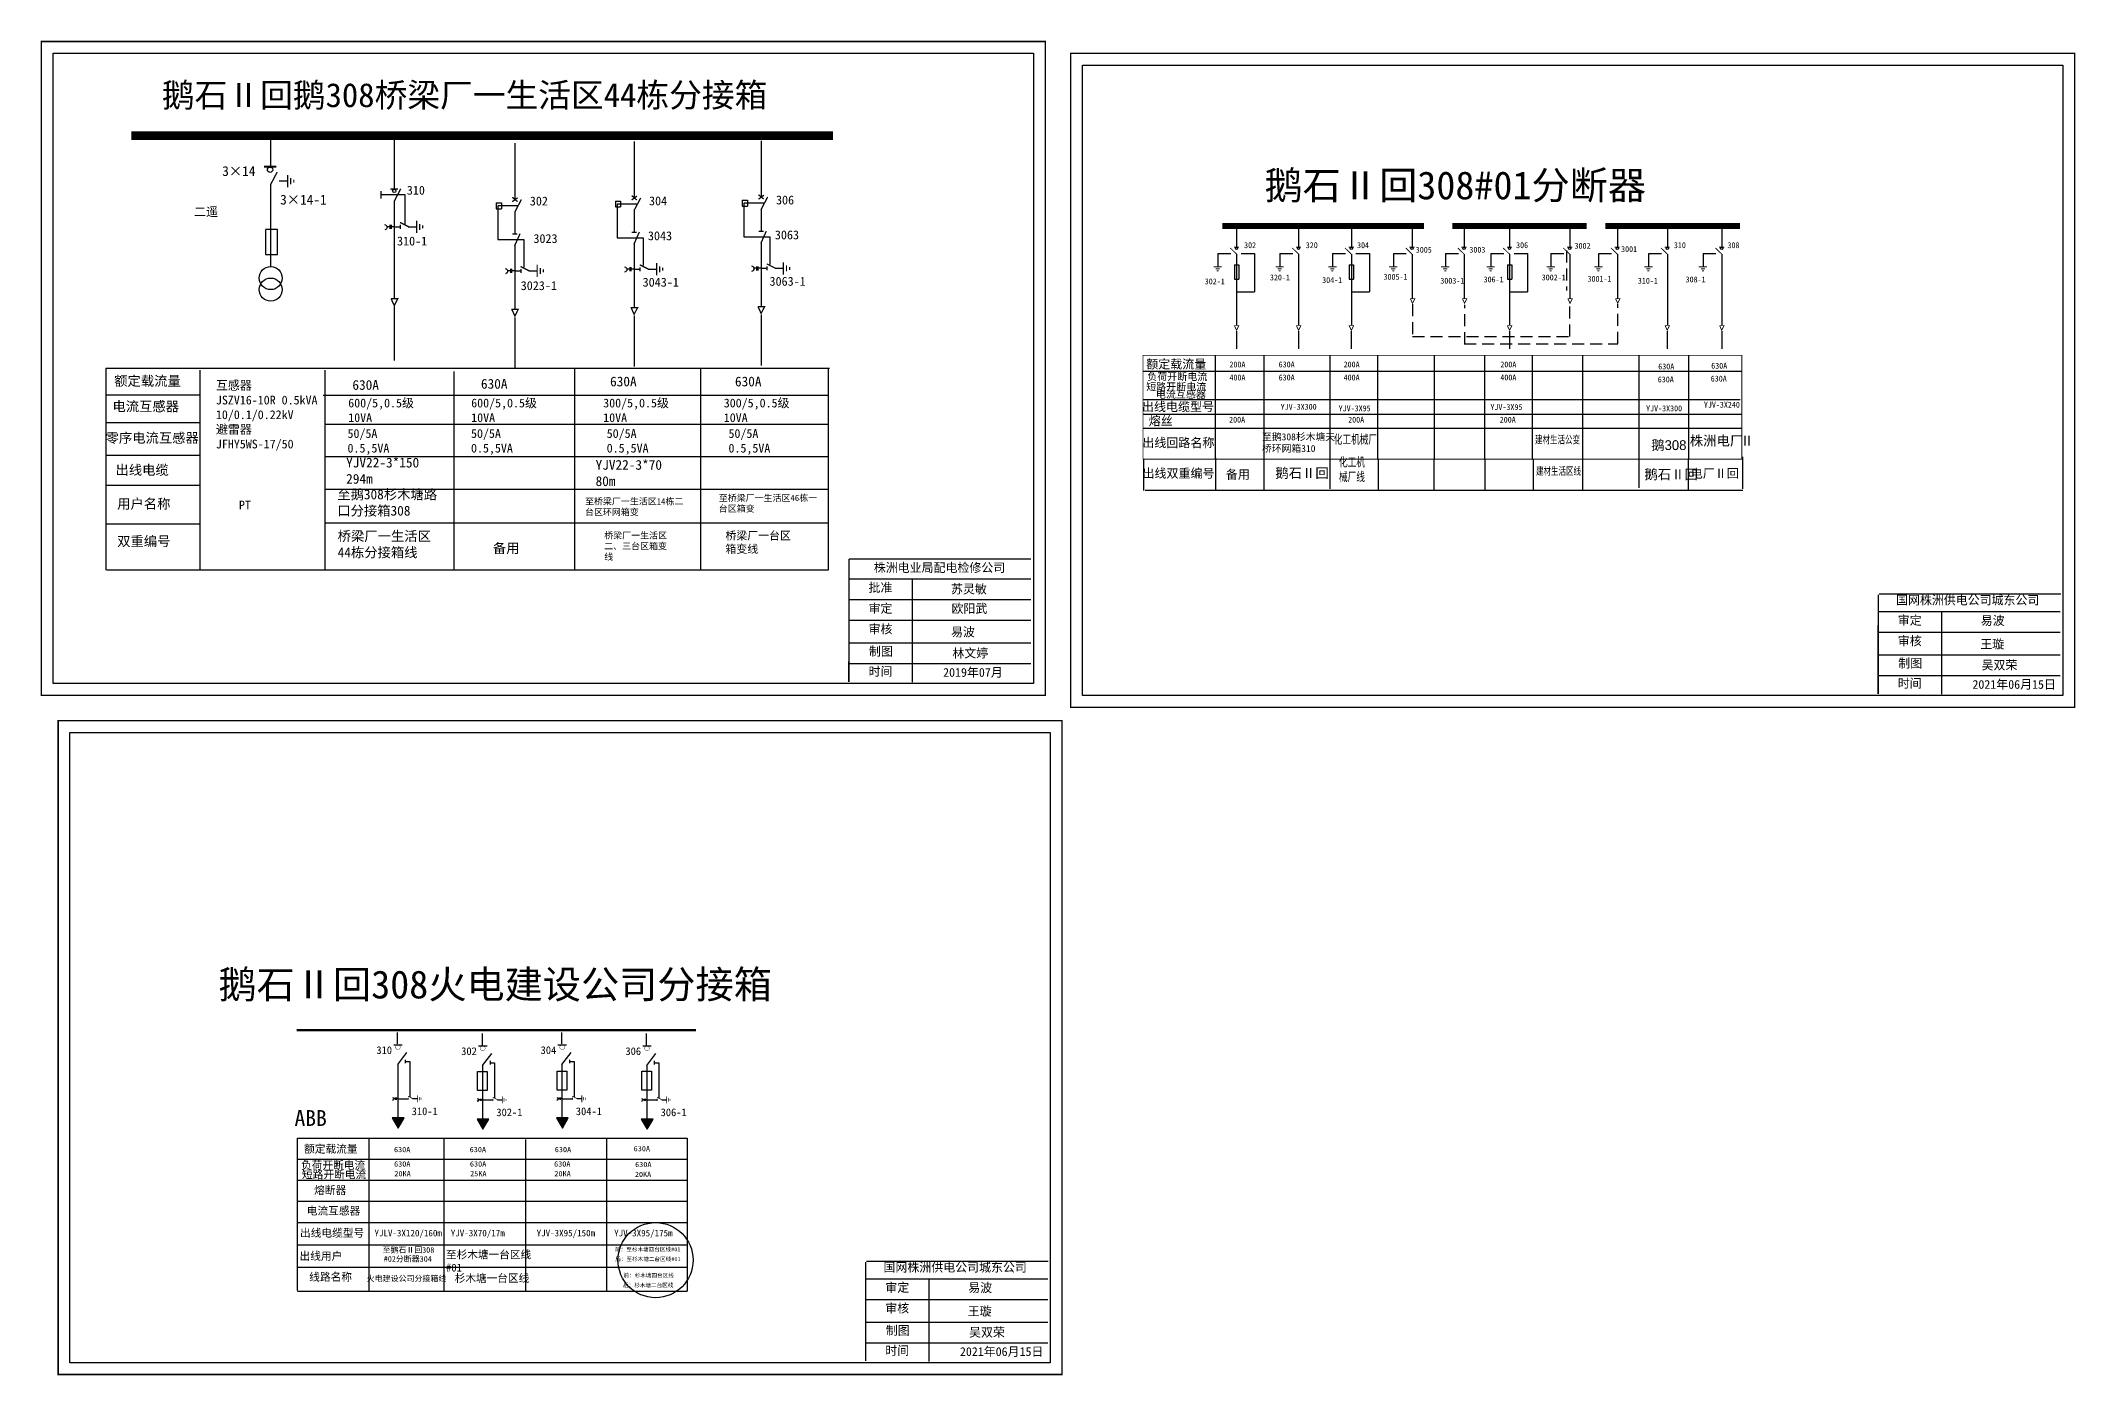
# Model space of a CAD drawing. Extents: x 251 to 764, y -214 to -46.
# Drawn here: x 509.8 to 764.1, y -213.2 to -46.5 of the extents above; entities that cross this region are included whole.
import ezdxf

# ---------------------------------------------------------------- set-up
doc = ezdxf.new("R2010")
doc.units = 0
doc.header["$LTSCALE"] = 5
for name, pattern in [('ACAD_ISO02W100', [15, 12, -3]), ('CENTER', [50.8, 31.75, -6.35, 6.35, -6.35]), ('DASHED', [0.45, 0.3, -0.15])]:
    doc.linetypes.add(name, pattern=pattern)
doc.layers.get('0').update_dxf_attribs({"linetype": 'CONTINUOUS'})
doc.layers.add('1', color=7, linetype='CONTINUOUS')
doc.layers.add('2', color=7, linetype='CONTINUOUS')
doc.styles.add('H1', font='')
doc.styles.add('hztxt_txtstyle_0.00_0_0', font='simkai.ttf')
doc.styles.add('hztxt_txtstyle_2.70_0_0', font='simkai.ttf', dxfattribs={"height": 2.7})
doc.styles.add('ZH', font='romane.shx', dxfattribs={"width": 0.7, "bigfont": 'hztxt.shx'})
doc.styles.add('字体', font='simkai_0.ttf', dxfattribs={"height": 2.5})
doc.styles.get('H1').set_extended_font_data('SimSun')

# ---------------------------------------------------------------- blocks, each defined once
blk = doc.blocks.new('JD')
for points in [[(-2, 0.2), (-2, -0.2), (2, 0.2), (2, -0.2)], [(1, -1.2), (1, -0.8), (-1, -1.2), (-1, -0.8)], [(-0.5, -1.8), (-0.5, -2.2), (0.5, -1.8), (0.5, -2.2)]]:
    blk.add_trace(points)

msp = doc.modelspace()

# ---------------------------------------------------------------- hatches: boundary and pattern name
for points in [[(554.48, -182.32), (555.22, -181.05), (553.75, -181.05)], [(565.08, -182.45), (565.81, -181.18), (564.34, -181.18)], [(575.01, -182.32), (575.74, -181.05), (574.27, -181.05)], [(585.6, -182.45), (586.34, -181.18), (584.87, -181.18)]]:
    msp.add_hatch(color=7).paths.add_polyline_path(points)

# ---------------------------------------------------------------- linework, layer by layer
at = {"color": 0}
for p, q in [((553.99, -58.24), (553.99, -64.97)), ((538.52, -58.53), (538.52, -62.15)), ((569.06, -59.27), (569.06, -66.33)), ((583.97, -59.06), (583.97, -66.12)), ((599.84, -58.95), (599.84, -66.01)), ((538.54, -64.39), (538.54, -74.65)), ((539.62, -63.98), (540.66, -63.98)), ((553.99, -66.47), (553.99, -78.68)), ((566.72, -66.71), (567.38, -66.71)), ((566.72, -66.71), (566.72, -67.44)), ((566.72, -67.44), (567.38, -67.44)), ((567.38, -66.71), (567.38, -67.44)), ((569.06, -67.82), (569.06, -70.55)), ((581.63, -66.5), (582.29, -66.5)), ((581.63, -66.5), (581.63, -67.23)), ((581.63, -67.23), (582.29, -67.23)), ((582.29, -66.5), (582.29, -67.23)), ((583.97, -67.62), (583.97, -70.34)), ((597.5, -66.39), (598.16, -66.39)), ((597.5, -66.39), (597.5, -67.12)), ((597.5, -67.12), (598.16, -67.12)), ((598.16, -66.39), (598.16, -67.12)), ((599.84, -67.5), (599.84, -70.23)), ((553.99, -69.71), (554.75, -69.71)), ((555.74, -69.69), (556.78, -69.69)), ((569.06, -71.91), (569.06, -79.95)), ((583.97, -71.7), (583.97, -79.74)), ((599.84, -71.59), (599.84, -79.63)), ((569.06, -75.21), (569.82, -75.21)), ((570.81, -75.19), (571.85, -75.19)), ((583.97, -75), (584.73, -75)), ((585.73, -74.98), (586.76, -74.98)), ((599.84, -74.89), (600.6, -74.89)), ((601.6, -74.87), (602.63, -74.87)), ((529.79, -90.74), (518.01, -90.74)), ((529.74, -94.2), (517.97, -94.2)), ((529.74, -98.29), (517.97, -98.29)), ((529.7, -102.02), (517.92, -102.02)), ((529.74, -106.87), (517.97, -106.87)), ((554.43, -174.37), (554.43, -181.1)), ((565.03, -174.5), (565.03, -181.24)), ((574.96, -174.37), (574.96, -181.1)), ((585.56, -174.5), (585.56, -181.24))]:
    msp.add_line(p, q, dxfattribs=at)
at = {"color": 0, "linetype": 'ACAD_ISO02W100'}
for p, q in [((569.39, -67.09), (566.93, -67.09)), ((566.93, -67.09), (566.93, -71.28)), ((584.3, -66.88), (581.84, -66.88)), ((581.84, -66.88), (581.84, -71.07)), ((600.17, -66.77), (597.71, -66.77)), ((597.71, -66.77), (597.71, -70.96)), ((581.84, -71.07), (585.09, -71.07)), ((585.09, -71.07), (585.09, -74.53)), ((597.71, -70.96), (600.96, -70.96)), ((600.96, -70.96), (600.96, -74.42)), ((566.93, -71.28), (570.18, -71.28)), ((570.18, -71.28), (570.18, -74.74))]:
    msp.add_line(p, q, dxfattribs=at)
for p, q in [((659.29, -69.87), (659.29, -72.2)), ((667.04, -69.87), (667.04, -72.2)), ((673.63, -69.87), (673.63, -72.2)), ((681.23, -69.87), (681.23, -72.2)), ((687.73, -69.87), (687.73, -72.2)), ((693.41, -69.87), (693.41, -72.2)), ((700.92, -69.87), (700.92, -72.2)), ((706.88, -69.87), (706.88, -72.2)), ((713.13, -69.87), (713.13, -72.2)), ((719.94, -69.87), (719.94, -72.2)), ((656.95, -73.04), (658.56, -73.04)), ((659.29, -73.11), (659.29, -81.95)), ((659.86, -73.04), (661.54, -73.04)), ((661.54, -73.04), (661.54, -77.81)), ((664.7, -73.04), (666.31, -73.04)), ((667.04, -73.11), (667.04, -81.95)), ((671.29, -73.04), (672.9, -73.04)), ((673.63, -73.11), (673.63, -81.95)), ((674.2, -73.04), (675.89, -73.04)), ((675.89, -73.04), (675.89, -77.81)), ((678.89, -73.04), (680.49, -73.04)), ((681.23, -73.11), (681.23, -78.72)), ((685.39, -73.04), (687, -73.04)), ((687.73, -73.11), (687.73, -78.72)), ((691.07, -73.04), (692.68, -73.04)), ((693.41, -73.11), (693.41, -81.95)), ((693.98, -73.04), (695.66, -73.04)), ((695.66, -73.04), (695.66, -77.81)), ((698.58, -73.04), (700.18, -73.04)), ((700.92, -73.11), (700.92, -78.72)), ((704.54, -73.04), (706.14, -73.04)), ((706.88, -73.11), (706.88, -78.72)), ((710.79, -73.04), (712.39, -73.04)), ((713.13, -73.11), (713.13, -81.95)), ((717.6, -73.04), (719.2, -73.04)), ((719.94, -73.11), (719.94, -81.95)), ((659.33, -77.81), (661.54, -77.81)), ((673.67, -77.81), (675.88, -77.81)), ((693.45, -77.81), (695.66, -77.81)), ((647.63, -98.69), (647.63, -102.67)), ((656.63, -98.57), (656.63, -102.56)), ((662.67, -98.69), (662.67, -102.56)), ((670.93, -98.8), (670.93, -102.45)), ((676.97, -98.8), (676.97, -102.56)), ((683.92, -98.69), (683.92, -102.56)), ((690.31, -98.69), (690.31, -102.56)), ((696.35, -98.8), (696.35, -102.56)), ((702.51, -98.8), (702.51, -102.56)), ((709.58, -98.8), (709.58, -102.33)), ((715.71, -98.72), (715.71, -102.59)), ((722.51, -98.46), (722.51, -102.45)), ((553.93, -171.92), (555, -171.92)), ((564.53, -172.05), (565.59, -172.05)), ((574.46, -171.92), (575.52, -171.92)), ((585.06, -172.05), (586.12, -172.05)), ((555.37, -173.78), (555.37, -174.22)), ((555.38, -174), (555.94, -174)), ((555.94, -174), (555.94, -178.44)), ((565.97, -173.92), (565.97, -174.36)), ((565.98, -174.14), (566.54, -174.14)), ((566.54, -174.14), (566.54, -178.57)), ((575.9, -173.78), (575.9, -174.22)), ((575.91, -174), (576.47, -174)), ((576.47, -174), (576.47, -178.44)), ((586.5, -173.92), (586.5, -174.36)), ((586.51, -174.14), (587.07, -174.14)), ((587.07, -174.14), (587.07, -178.57)), ((554.45, -178.64), (555.74, -178.64)), ((556.31, -178.63), (556.9, -178.63)), ((565.05, -178.77), (566.34, -178.77)), ((566.9, -178.76), (567.5, -178.76)), ((574.98, -178.64), (576.27, -178.64)), ((576.84, -178.63), (577.43, -178.63)), ((585.58, -178.77), (586.86, -178.77)), ((587.43, -178.76), (588.02, -178.76)), ((541.85, -183.59), (541.85, -202.62)), ((550.83, -183.59), (550.83, -202.69)), ((560.19, -183.59), (560.19, -202.69)), ((570.41, -183.74), (570.41, -202.69)), ((580.54, -183.66), (580.54, -202.69)), ((590.59, -183.59), (590.59, -202.69))]:
    msp.add_line(p, q)
at = {"color": 7}
for p, q in [((656.94, -73.06), (656.94, -74.69)), ((664.69, -73.06), (664.69, -74.69)), ((671.28, -73.06), (671.28, -74.69)), ((678.88, -73.06), (678.88, -74.69)), ((685.38, -73.06), (685.38, -74.69)), ((691.06, -73.06), (691.06, -74.69)), ((698.57, -73.06), (698.57, -74.69)), ((704.53, -73.06), (704.53, -74.69)), ((710.78, -73.06), (710.78, -74.69)), ((717.59, -73.06), (717.59, -74.69)), ((659.03, -74.45), (659.55, -74.45)), ((659.03, -74.45), (659.03, -76.26)), ((659.03, -76.26), (659.55, -76.26)), ((659.55, -74.45), (659.55, -76.26)), ((673.37, -74.45), (673.37, -76.26)), ((673.37, -74.45), (673.9, -74.45)), ((673.37, -76.26), (673.9, -76.26)), ((673.9, -74.45), (673.9, -76.26)), ((693.15, -74.45), (693.67, -74.45)), ((693.15, -74.45), (693.15, -76.26)), ((693.15, -76.26), (693.67, -76.26)), ((693.67, -74.45), (693.67, -76.26)), ((656.6, -85.84), (656.6, -98.65)), ((662.68, -85.84), (662.68, -98.65)), ((670.95, -85.84), (670.95, -98.65)), ((676.9, -85.84), (676.9, -98.65)), ((683.96, -85.84), (683.96, -98.65)), ((690.29, -85.84), (690.29, -98.65)), ((696.23, -85.84), (696.23, -98.65)), ((702.52, -85.84), (702.52, -98.72)), ((709.55, -85.84), (709.55, -98.72)), ((715.77, -85.75), (715.77, -98.64)), ((647.61, -87.74), (722.34, -87.74)), ((647.61, -91.29), (722.23, -91.29)), ((647.61, -93.11), (722.34, -93.11)), ((647.61, -94.87), (722.34, -94.87)), ((647.84, -102.61), (722.56, -102.61)), ((554.42, -171.8), (554.42, -170.37)), ((574.95, -171.8), (574.95, -170.37)), ((565.02, -171.93), (565.02, -170.51)), ((585.54, -171.93), (585.54, -170.51))]:
    msp.add_line(p, q, dxfattribs=at)
at = {"linetype": 'DASHED'}
for p, q in [((700.54, -72.66), (700.54, -77.65)), ((681.26, -79.35), (681.26, -83.43)), ((687.83, -84.38), (687.83, -79.47)), ((700.93, -83.43), (700.93, -79.25)), ((706.95, -84.34), (706.95, -79.35)), ((681.26, -83.43), (700.93, -83.43)), ((687.73, -84.34), (706.95, -84.34))]:
    msp.add_line(p, q, dxfattribs=at)
at = {"color": 0, "linetype": 'CENTER'}
for p, q in [((554, -79.66), (554, -86.41)), ((569.07, -81.03), (569.07, -87.37)), ((583.98, -80.82), (583.98, -87.16)), ((599.85, -80.71), (599.85, -87.04))]:
    msp.add_line(p, q, dxfattribs=at)
at = {"color": 7, "linetype": 'CENTER'}
for p, q in [((659.28, -82.75), (659.28, -84.96)), ((667.03, -82.75), (667.03, -84.96)), ((673.62, -82.75), (673.62, -84.96)), ((693.4, -82.75), (693.4, -84.96)), ((713.11, -82.75), (713.11, -84.96)), ((719.92, -82.75), (719.92, -84.96))]:
    msp.add_line(p, q, dxfattribs=at)
at = {"color": 0, "linetype": 'Continuous'}
for p, q in [((517.94, -87.35), (608.38, -87.35)), ((517.99, -112.59), (517.99, -87.35)), ((529.68, -87.62), (529.68, -112.58)), ((545.31, -87.62), (545.31, -112.58)), ((561.42, -87.79), (561.42, -112.57)), ((576.54, -87.4), (576.54, -112.58)), ((592.27, -87.4), (592.27, -112.58)), ((608.21, -87.42), (608.21, -112.6)), ((545.12, -90.72), (608.21, -90.72)), ((545.31, -94.35), (608.21, -94.35)), ((545.31, -98.4), (608.21, -98.4)), ((545.31, -102.5), (608.21, -102.5)), ((545.31, -106.67), (608.21, -106.67)), ((608.21, -112.59), (518.07, -112.59)), ((610.83, -113.67), (633.58, -113.67)), ((618.73, -113.67), (618.73, -126.61)), ((610.83, -116.27), (633.58, -116.27)), ((610.83, -118.86), (633.58, -118.86)), ((739.49, -117.76), (762.24, -117.76)), ((747.38, -117.75), (747.38, -128.1)), ((610.83, -121.69), (633.58, -121.69)), ((739.49, -120.36), (762.24, -120.36)), ((610.83, -124.28), (633.58, -124.28)), ((739.49, -123.18), (762.24, -123.18)), ((739.49, -125.77), (762.24, -125.77)), ((612.93, -201.13), (635.68, -201.13)), ((620.82, -201.11), (620.82, -211.46)), ((612.93, -203.72), (635.68, -203.72)), ((612.93, -206.54), (635.68, -206.54)), ((612.93, -209.14), (635.68, -209.14))]:
    msp.add_line(p, q, dxfattribs=at)
at = {"lineweight": 90}
msp.add_line((541.82, -170.06), (591.69, -170.06), dxfattribs=at)
at = {"linetype": 'Continuous'}
for p, q in [((541.89, -183.59), (590.59, -183.59)), ((541.85, -186.21), (551.19, -186.21)), ((551.19, -186.21), (590.59, -186.21)), ((541.85, -188.83), (558.45, -188.83)), ((558.33, -188.83), (590.59, -188.83)), ((541.85, -191.44), (590.59, -191.44)), ((541.85, -194.09), (590.59, -194.09)), ((541.85, -196.88), (590.59, -196.88)), ((541.89, -199.67), (590.59, -199.67)), ((541.89, -202.69), (590.59, -202.69))]:
    msp.add_line(p, q, dxfattribs=at)
at = {"color": 0, "linetype": 'Continuous', "const_width": 0.182}
for points in [[(509.89, -46.55), (635.37, -46.55), (635.37, -128.25), (509.89, -128.25)], [(638.54, -48.04), (764.03, -48.04), (764.03, -129.74), (638.54, -129.74)], [(511.98, -131.4), (637.47, -131.4), (637.47, -213.1), (511.98, -213.1)]]:
    msp.add_lwpolyline(points, close=True, dxfattribs=at)
at = {"color": 0, "linetype": 'Continuous'}
for points in [[(511.37, -48.02), (633.9, -48.02), (633.9, -126.77), (511.37, -126.77)], [(640.02, -49.52), (762.55, -49.52), (762.55, -128.27), (640.02, -128.27)], [(513.46, -132.88), (635.99, -132.88), (635.99, -211.63), (513.46, -211.63)]]:
    msp.add_lwpolyline(points, close=True, dxfattribs=at)
at = {"color": 0}
for points, const_width in [([(521.15, -58.33), (608.83, -58.33)], 1.1), ([(537.7, -62.2), (539.24, -62.2)], 0.261), ([(538.54, -64.43), (539.36, -62.87)], 0.165), ([(553.5, -64.99), (554.48, -64.99)], 0.165), ([(553.99, -66.51), (554.81, -64.95)], 0.165), ([(568.75, -66.02), (569.4, -66.56)], 0.165), ([(568.75, -66.57), (569.42, -66.07)], 0.165), ([(583.67, -65.81), (584.31, -66.35)], 0.165), ([(583.66, -66.36), (584.33, -65.86)], 0.165), ([(583.97, -67.66), (584.8, -66.1)], 0.165), ([(599.53, -65.7), (600.18, -66.24)], 0.165), ([(599.53, -66.25), (600.2, -65.75)], 0.165), ([(599.84, -67.55), (600.67, -65.98)], 0.165), ([(569.06, -67.87), (569.88, -66.3)], 0.165), ([(554.71, -69.16), (555.81, -69.71)], 0.165), ([(554.75, -69.45), (554.75, -69.96)], 0.165), ([(568.77, -70.59), (569.38, -70.59)], 0.165), ([(569.03, -72.11), (569.72, -70.56)], 0.165), ([(583.68, -70.38), (584.29, -70.38)], 0.165), ([(583.94, -71.9), (584.63, -70.35)], 0.165), ([(599.55, -70.27), (600.16, -70.27)], 0.165), ([(599.81, -71.79), (600.5, -70.24)], 0.165), ([(569.78, -74.66), (570.88, -75.21)], 0.165), ([(569.82, -74.96), (569.82, -75.46)], 0.165), ([(584.69, -74.45), (585.79, -75)], 0.165), ([(584.73, -74.75), (584.73, -75.25)], 0.165), ([(600.56, -74.34), (601.66, -74.89)], 0.165), ([(600.6, -74.64), (600.6, -75.14)], 0.165), ([(553.59, -78.7), (554.42, -78.7), (554, -79.55), (553.6, -78.69)], 0.165), ([(568.66, -80), (569.49, -80), (569.07, -80.85), (568.67, -79.98)], 0.165), ([(583.57, -79.79), (584.41, -79.79), (583.98, -80.64), (583.58, -79.77)], 0.165), ([(599.44, -79.68), (600.28, -79.68), (599.85, -80.52), (599.45, -79.66)], 0.165)]:
    msp.add_lwpolyline(points, dxfattribs=dict(at, const_width=const_width))
for points in [[(552.33, -65.24), (552.33, -66.15)], [(537.89, -70.07), (537.89, -73.15), (539.41, -73.15), (539.41, -70.04), (537.89, -70.04)], [(553.44, -69.7), (553.09, -69.7)], [(553.44, -69.47), (553.44, -69.97)], [(553.59, -69.47), (553.59, -69.97)], [(553.99, -69.7), (553.59, -69.7)], [(568.51, -75.2), (568.16, -75.2)], [(568.51, -74.97), (568.51, -75.47)], [(568.66, -74.97), (568.66, -75.47)], [(569.06, -75.2), (568.66, -75.2)], [(583.42, -74.99), (583.07, -74.99)], [(583.42, -74.76), (583.42, -75.26)], [(583.57, -74.76), (583.57, -75.26)], [(583.97, -74.99), (583.57, -74.99)], [(599.29, -74.88), (598.94, -74.88)], [(599.29, -74.65), (599.29, -75.15)], [(599.44, -74.65), (599.44, -75.15)], [(599.84, -74.88), (599.44, -74.88)]]:
    msp.add_lwpolyline(points, dxfattribs=at)
at = {"color": 0, "linetype": 'ACAD_ISO02W100'}
msp.add_lwpolyline([(555.34, -69.45), (555.34, -65.7), (552.33, -65.7)], dxfattribs=at)
at = {"color": 0}
for points in [[(552.79, -69.42, -0.877934), (552.81, -70.09)], [(567.86, -74.92, -0.877934), (567.88, -75.59)], [(582.78, -74.71, -0.877934), (582.79, -75.38)], [(598.65, -74.6, -0.877934), (598.66, -75.27)]]:
    msp.add_lwpolyline(points, format="xyb", dxfattribs=at)
at = {"color": 7}
for points, const_width in [([(657.48, -69.61), (682.71, -69.61)], 0.735), ([(686.24, -69.61), (703.06, -69.61)], 0.735), ([(705.38, -69.61), (722.2, -69.61)], 0.735), ([(659.3, -73.14), (658.49, -72.35)], 0.11), ([(658.95, -72.25), (659.6, -72.25)], 0.11), ([(667.06, -73.14), (666.24, -72.35)], 0.11), ([(666.7, -72.25), (667.35, -72.25)], 0.11), ([(673.64, -73.14), (672.83, -72.35)], 0.11), ([(673.29, -72.25), (673.94, -72.25)], 0.11), ([(681.24, -73.14), (680.43, -72.35)], 0.11), ([(680.88, -72.25), (681.53, -72.25)], 0.11), ([(687.75, -73.14), (686.93, -72.35)], 0.11), ([(687.39, -72.25), (688.04, -72.25)], 0.11), ([(693.42, -73.14), (692.61, -72.35)], 0.11), ([(693.07, -72.25), (693.72, -72.25)], 0.11), ([(700.93, -73.14), (700.12, -72.35)], 0.11), ([(700.58, -72.25), (701.23, -72.25)], 0.11), ([(706.89, -73.14), (706.08, -72.35)], 0.11), ([(706.53, -72.25), (707.18, -72.25)], 0.11), ([(713.14, -73.14), (712.33, -72.35)], 0.11), ([(712.78, -72.25), (713.43, -72.25)], 0.11), ([(719.95, -73.14), (719.14, -72.35)], 0.11), ([(719.6, -72.25), (720.25, -72.25)], 0.11), ([(680.99, -78.69), (681.55, -78.69), (681.27, -79.26), (681, -78.68)], 0.11), ([(687.5, -78.69), (688.06, -78.69), (687.78, -79.26), (687.51, -78.68)], 0.11), ([(700.69, -78.69), (701.25, -78.69), (700.96, -79.26), (700.69, -78.68)], 0.11), ([(706.65, -78.69), (707.21, -78.69), (706.92, -79.26), (706.65, -78.68)], 0.11), ([(659, -82.06), (659.56, -82.06), (659.28, -82.63), (659.01, -82.05)], 0.11), ([(666.76, -82.06), (667.32, -82.06), (667.03, -82.63), (666.76, -82.05)], 0.11), ([(673.34, -82.06), (673.91, -82.06), (673.62, -82.63), (673.35, -82.05)], 0.11), ([(693.12, -82.06), (693.68, -82.06), (693.4, -82.63), (693.13, -82.05)], 0.11), ([(712.84, -82.06), (713.4, -82.06), (713.11, -82.63), (712.85, -82.05)], 0.11), ([(719.65, -82.06), (720.21, -82.06), (719.92, -82.63), (719.66, -82.05)], 0.11)]:
    msp.add_lwpolyline(points, dxfattribs=dict(at, const_width=const_width))
at = {"color": 7, "const_width": 0.11}
msp.add_lwpolyline([(647.59, -85.76), (722.44, -85.76), (722.44, -98.73), (647.59, -98.73)], close=True, dxfattribs=at)
at = {"color": 0, "linetype": 'Continuous', "const_width": 0.182}
for points in [[(610.83, -111.2), (610.82, -126.56)], [(610.83, -111.2), (633.58, -111.2)], [(739.49, -115.68), (739.47, -128.06)], [(739.58, -115.59), (762.33, -115.59)], [(612.93, -199.04), (612.91, -211.42)], [(613.02, -198.95), (635.77, -198.95)]]:
    msp.add_lwpolyline(points, dxfattribs=at)
for points, const_width in [([(553.93, -171.92), (555, -171.92)], 0.0903), ([(564.53, -172.05), (565.59, -172.05)], 0.0903), ([(574.46, -171.92), (575.52, -171.92)], 0.0903), ([(585.06, -172.05), (586.12, -172.05)], 0.0903), ([(555.72, -178.32), (556.34, -178.64)], 0.0942), ([(555.74, -178.49), (555.74, -178.78)], 0.0942), ([(566.31, -178.46), (566.94, -178.77)], 0.0942), ([(566.34, -178.63), (566.34, -178.92)], 0.0942), ([(576.24, -178.32), (576.87, -178.64)], 0.0942), ([(576.27, -178.49), (576.27, -178.78)], 0.0942), ([(586.84, -178.46), (587.47, -178.77)], 0.0942), ([(586.86, -178.63), (586.86, -178.92)], 0.0942)]:
    msp.add_lwpolyline(points, dxfattribs=dict(const_width=const_width))
at = {"const_width": 0.0451}
for points in [[(554.17, -172.21, 1), (554.75, -172.21, 1)], [(564.76, -172.35, 1), (565.35, -172.35, 1)], [(574.69, -172.21, 1), (575.28, -172.21, 1)], [(585.29, -172.35, 1), (585.88, -172.35, 1)]]:
    msp.add_lwpolyline(points, format="xyb", close=True, dxfattribs=at)
for points in [[(564.39, -175.22), (565.6, -175.22), (565.6, -177.61), (564.39, -177.61)], [(574.34, -175.18), (575.56, -175.18), (575.56, -177.57), (574.34, -177.57)], [(584.94, -175.18), (586.16, -175.18), (586.16, -177.57), (584.94, -177.57)]]:
    msp.add_lwpolyline(points, close=True)
for points in [[(553.77, -178.47, -0.877934), (553.78, -178.85)], [(564.37, -178.61, -0.877934), (564.37, -178.99)], [(574.3, -178.47, -0.877934), (574.31, -178.85)], [(584.89, -178.61, -0.877934), (584.9, -178.99)]]:
    msp.add_lwpolyline(points, format="xyb")
for points in [[(554.14, -178.63), (553.94, -178.63)], [(554.14, -178.5), (554.14, -178.79)], [(554.23, -178.5), (554.23, -178.79)], [(554.45, -178.63), (554.23, -178.63)], [(564.73, -178.77), (564.54, -178.77)], [(564.73, -178.64), (564.73, -178.92)], [(564.82, -178.64), (564.82, -178.92)], [(565.05, -178.77), (564.82, -178.77)], [(574.67, -178.63), (574.47, -178.63)], [(574.67, -178.5), (574.67, -178.79)], [(574.75, -178.5), (574.75, -178.79)], [(574.98, -178.63), (574.75, -178.63)], [(585.26, -178.77), (585.06, -178.77)], [(585.26, -178.64), (585.26, -178.92)], [(585.35, -178.64), (585.35, -178.92)], [(585.58, -178.77), (585.35, -178.77)]]:
    msp.add_lwpolyline(points)
at = {"color": 7}
for points in [[(554.48, -182.32), (555.22, -181.05), (553.75, -181.05)], [(565.08, -182.45), (565.81, -181.18), (564.34, -181.18)], [(575.01, -182.32), (575.74, -181.05), (574.27, -181.05)], [(585.6, -182.45), (586.34, -181.18), (584.87, -181.18)]]:
    msp.add_lwpolyline(points, close=True, dxfattribs=at)
at = {"color": 0}
for centre, radius in [((538.47, -62.57), 0.335), ((553.99, -65.22), 0.211)]:
    msp.add_circle(centre, radius, dxfattribs=at)
at = {"color": 7}
for centre in [(659.27, -72.4), (667.02, -72.4), (673.61, -72.4), (681.21, -72.4), (687.71, -72.4), (693.39, -72.4), (700.9, -72.4), (706.86, -72.4), (713.11, -72.4), (719.92, -72.4)]:
    msp.add_circle(centre, 0.141, dxfattribs=at)
at = {"color": 1}
msp.add_circle((586.65, -198.81), 4.69, dxfattribs=at)
at = {"layer": '1'}
for points in [[(553.77, -178.47, -0.877934), (553.78, -178.85)], [(564.37, -178.6, -0.877934), (564.37, -178.98)], [(574.3, -178.47, -0.877934), (574.3, -178.85)], [(584.89, -178.6, -0.877934), (584.9, -178.98)]]:
    msp.add_lwpolyline(points, format="xyb", dxfattribs=at)
at = {"layer": '2'}
for p, q in [((554.43, -174.38), (555.57, -172.86)), ((574.96, -174.38), (576.1, -172.86)), ((565.03, -174.51), (566.17, -172.99)), ((585.56, -174.51), (586.7, -172.99))]:
    msp.add_line(p, q, dxfattribs=at)
at = {"layer": '2', "color": 0}
for centre in [(538.55, -76.11), (538.55, -77.55)]:
    msp.add_circle(centre, 1.44, dxfattribs=at)

# ---------------------------------------------------------------- block references
at = {"color": 0, "xscale": 0.3844120780053686, "yscale": 0.3844120780053686, "zscale": 0.3844120780054647, "rotation": 90}
for p in [(540.67, -64.01), (556.79, -69.72), (571.86, -75.22), (586.78, -75.01), (602.64, -74.9)]:
    msp.add_blockref('JD', p, dxfattribs=at)
at = {"color": 7, "xscale": 0.2571296404274262, "yscale": 0.2571296404274262, "zscale": 0.2571296404274262}
for p in [(656.92, -74.7), (664.67, -74.7), (671.26, -74.7), (678.86, -74.7), (685.36, -74.7), (691.04, -74.7), (698.55, -74.7), (704.51, -74.7), (710.76, -74.7), (717.57, -74.7)]:
    msp.add_blockref('JD', p, dxfattribs=at)
at = {"xscale": 0.2198309993339903, "yscale": 0.2198309993339903, "zscale": 0.2198309993730925, "rotation": 90}
for p in [(556.91, -178.64), (567.51, -178.78), (577.44, -178.64), (588.03, -178.78)]:
    msp.add_blockref('JD', p, dxfattribs=at)

# ---------------------------------------------------------------- texts
at = {"color": 0, "linetype": 'Continuous', "style": 'hztxt_txtstyle_2.70_0_0'}
for s, height, p in [('3×14', 1.22, (532.49, -63.35)), ('3×14-1', 1.22, (539.73, -66.92)), ('310', 1.109, (555.56, -65.69)), ('302', 1.109, (570.94, -67.04)), ('304', 1.109, (585.84, -67.02)), ('306', 1.109, (601.71, -66.91)), ('310-1', 1.109, (554.34, -72.04)), ('3023', 1.109, (571.39, -71.73)), ('3043', 1.109, (585.7, -71.38)), ('3063', 1.109, (601.57, -71.27)), ('3043-1', 1.109, (585.04, -77.18)), ('3063-1', 1.109, (600.9, -77.07)), ('3023-1', 1.109, (569.8, -77.61))]:
    msp.add_text(s, height=height, dxfattribs=at).set_placement(p)
at = {"color": 0, "style": 'H1'}
for s, height, p in [('鹅石Ⅱ回308#01分断器', 3.4984, (662.78, -66.27)), ('鹅石Ⅱ回308火电建设公司分接箱', 3.4984, (532.02, -166.11)), ('310', 0.958, (551.76, -173.05)), ('302', 0.958, (562.36, -173.18)), ('304', 0.958, (572.29, -173.05)), ('306', 0.958, (582.89, -173.18)), ('310-1', 0.958, (556.17, -180.69)), ('302-1', 0.958, (566.76, -180.82)), ('304-1', 0.958, (576.69, -180.69)), ('306-1', 0.958, (587.29, -180.82)), ('YJLV-3X120/160m', 0.8264, (551.52, -195.84)), ('YJV-3X70/17m', 0.8264, (561.06, -195.84)), ('YJV-3X95/150m', 0.8264, (571.79, -195.84)), ('YJV-3X95/175m', 0.8264, (581.48, -195.84)), ('火电建设公司分接箱线', 0.711, (550.55, -201.45))]:
    msp.add_text(s, height=height, dxfattribs=at).set_placement(p)
at = {"color": 7, "style": 'H1'}
for s, height, p in [('302', 0.735, (660.22, -72.37)), ('320', 0.735, (667.93, -72.37)), ('304', 0.735, (674.34, -72.37)), ('3005', 0.735, (681.68, -72.94)), ('3003', 0.735, (688.38, -72.94)), ('306', 0.735, (694.22, -72.37)), ('3002', 0.735, (701.53, -72.45)), ('3001', 0.735, (707.34, -72.86)), ('310', 0.735, (713.94, -72.37)), ('308', 0.735, (720.64, -72.37)), ('302-1', 0.735, (655.3, -76.89)), ('320-1', 0.735, (663.45, -76.4)), ('304-1', 0.735, (669.98, -76.73)), ('3005-1', 0.735, (677.65, -76.32)), ('3003-1', 0.735, (684.75, -76.81)), ('306-1', 0.735, (690.16, -76.65)), ('3002-1', 0.735, (697.42, -76.4)), ('3001-1', 0.735, (703.15, -76.57)), ('310-1', 0.735, (709.44, -76.81)), ('308-1', 0.735, (715.41, -76.65)), ('额定载流量', 1.102, (647.98, -87.42)), ('负荷开断电流', 0.918, (648.11, -88.88)), ('400A', 0.735, (658.39, -88.9)), ('200A', 0.735, (658.39, -87.27)), ('630A', 0.735, (664.54, -87.27)), ('630A', 0.735, (664.54, -88.9)), ('400A', 0.735, (672.66, -88.9)), ('200A', 0.735, (672.66, -87.27)), ('400A', 0.735, (692.25, -88.9)), ('200A', 0.735, (692.25, -87.27)), ('630A', 0.735, (711.93, -89.14)), ('630A', 0.735, (711.99, -87.52)), ('630A', 0.735, (718.55, -89.04)), ('630A', 0.735, (718.61, -87.43)), ('出线电缆型号', 1.102, (647.45, -92.74)), ('短路开断电流', 0.918, (647.98, -90.15)), ('电流互感器', 0.918, (649.19, -91.1)), ('熔丝', 1.102, (648.3, -94.51)), ('200A', 0.735, (658.35, -94.17)), ('YJV-3X300', 0.735, (664.79, -92.56)), ('YJV-3X95', 0.735, (672.04, -92.75)), ('200A', 0.735, (673.23, -94.17)), ('YJV-3X95', 0.735, (691.01, -92.59)), ('200A', 0.735, (692.17, -94.17)), ('YJV-3X300', 0.735, (710.47, -92.76)), ('YJV-3X240', 0.735, (717.69, -92.3)), ('出线回路名称', 1.102, (647.5, -97.24)), ('出线双重编号', 1.102, (647.51, -101.06)), ('备用', 1.102, (657.94, -101.2)), ('电厂Ⅱ回', 1.102, (716.05, -101.07))]:
    msp.add_text(s, height=height, dxfattribs=at).set_placement(p)
at = {"style": 'H1'}
for s, height, p in [('ABB', 1.975, (541.53, -182.04)), ('额定载流量', 0.981, (542.72, -185.4)), ('630A', 0.654, (553.96, -185.32)), ('630A', 0.654, (563.42, -185.32)), ('630A', 0.654, (574.06, -185.32)), ('630A', 0.654, (583.92, -185.21)), ('负荷开断电流', 0.981, (542.33, -187.43)), ('短路开断电流', 0.981, (542.46, -188.59)), ('630A', 0.654, (553.97, -187.12)), ('20KA', 0.654, (554.01, -188.33)), ('630A', 0.654, (563.45, -187.12)), ('25KA', 0.654, (563.48, -188.33)), ('630A', 0.654, (573.97, -187.12)), ('20KA', 0.654, (574.01, -188.33)), ('20KA', 0.654, (584.07, -188.42)), ('630A', 0.654, (584.1, -187.18)), ('熔断器', 0.981, (543.97, -190.55)), ('电流互感器', 0.981, (543.06, -193.13)), ('出线电缆型号', 0.981, (542.21, -195.9)), ('出线用户', 0.981, (542.15, -198.79)), ('线路名称', 0.981, (543.36, -201.4))]:
    msp.add_text(s, height=height, dxfattribs=at).set_placement(p)
at = {"color": 0, "linetype": 'Continuous', "attachment_point": 1}
for s, insert, char_height, width, style in [('{\\fSimSun|b0|i0|c134|p2;\\C7;鹅石Ⅱ回鹅308桥梁厂一生活区44栋分接箱}', (524.95, -51.75), 3, 85.7498, '字体'), ('{\\fSimSun|b0|i0|c134|p2;二遥}', (528.97, -67.27), 1.1026, 8.5785, 'hztxt_txtstyle_0.00_0_0'), ('{\\fSimSun|b0|i0|c134|p2;额定载流量}', (518.99, -88.35), 1.2204, 19.6738, 'hztxt_txtstyle_2.70_0_0'), ('\\A1;{\\fSimSun|b0|i0|c134|p2;互感器\\PJSZV16-10R 0.5kVA\\P10/0.1/0.22kV\\P避雷器\\PJFHY5WS-17/50}', (531.7, -88.97), 1.0983, 20.2524, 'hztxt_txtstyle_2.70_0_0'), ('{\\fSimSun|b0|i0|c134|p2;630A}', (548.76, -88.85), 1.2204, 19.6738, 'hztxt_txtstyle_2.70_0_0'), ('{\\fSimSun|b0|i0|c134|p2;630A}', (564.83, -88.71), 1.2204, 19.6738, 'hztxt_txtstyle_2.70_0_0'), ('{\\fSimSun|b0|i0|c134|p2;630A}', (580.97, -88.42), 1.2204, 19.6738, 'hztxt_txtstyle_2.70_0_0'), ('{\\fSimSun|b0|i0|c134|p2;630A}', (596.58, -88.42), 1.2204, 19.6738, 'hztxt_txtstyle_2.70_0_0'), ('{\\fSimSun|b0|i0|c134|p2;电流互感器}', (518.77, -91.53), 1.2204, 19.6738, 'hztxt_txtstyle_2.70_0_0'), ('\\A1;{\\fSimSun|b0|i0|c134|p2;600/5,0.5级\\P10VA}', (548.24, -91.17), 1.0983, 20.2524, 'hztxt_txtstyle_2.70_0_0'), ('\\A1;{\\fSimSun|b0|i0|c134|p2;600/5,0.5级\\P10VA}', (563.61, -91.17), 1.0983, 20.2524, 'hztxt_txtstyle_2.70_0_0'), ('\\A1;{\\fSimSun|b0|i0|c134|p2;300/5,0.5级\\P10VA}', (580.11, -91.17), 1.0983, 20.2524, 'hztxt_txtstyle_2.70_0_0'), ('\\A1;{\\fSimSun|b0|i0|c134|p2;300/5,0.5级\\P10VA}', (595.18, -91.17), 1.0983, 20.2524, 'hztxt_txtstyle_2.70_0_0'), ('{\\fSimSun|b0|i0|c134|p2;零序电流互感器}', (517.91, -95.46), 1.2204, 19.6738, 'hztxt_txtstyle_2.70_0_0'), ('{\\fSimSun|b0|i0|c134|p2;50/5A\\P0.5,5VA}', (548.15, -94.98), 1.0983, 19.6738, 'hztxt_txtstyle_2.70_0_0'), ('{\\fSimSun|b0|i0|c134|p2;50/5A\\P0.5,5VA}', (563.59, -94.98), 1.0983, 19.6738, 'hztxt_txtstyle_2.70_0_0'), ('{\\fSimSun|b0|i0|c134|p2;50/5A\\P0.5,5VA}', (580.55, -94.98), 1.0983, 19.6738, 'hztxt_txtstyle_2.70_0_0'), ('{\\fSimSun|b0|i0|c134|p2;50/5A\\P0.5,5VA}', (595.77, -94.98), 1.0983, 19.6738, 'hztxt_txtstyle_2.70_0_0'), ('YJV22-3*150\\P294m', (547.98, -98.55), 1.2204, 19.6738, 'hztxt_txtstyle_2.70_0_0'), ('YJV22-3*70\\P80m', (579.16, -98.84), 1.22, 19.6738, 'hztxt_txtstyle_2.70_0_0'), ('{\\fSimSun|b0|i0|c134|p2;出线电缆}', (519.15, -99.47), 1.2204, 19.6738, 'hztxt_txtstyle_2.70_0_0'), ('{\\fSimSun|b0|i0|c134|p2;用户名称}', (519.36, -103.7), 1.2204, 19.6738, 'hztxt_txtstyle_2.70_0_0'), ('{\\fSimSun|b0|i0|c134|p2;PT}', (534.57, -103.92), 1.1026, 8.5785, 'hztxt_txtstyle_0.00_0_0'), ('{\\fSimSun|b0|i0|c134|p2;至鹅308杉木塘路口分接箱308}', (546.87, -102.53), 1.2204, 13.0437, 'hztxt_txtstyle_2.70_0_0'), ('{\\fSimSun|b0|i0|c134|p2;至桥梁厂一生活区14栋二台区环网箱变}', (577.84, -103.61), 0.8, 13.0437, 'hztxt_txtstyle_2.70_0_0'), ('{\\fSimSun|b0|i0|c134|p2;至桥梁厂一生活区46栋一台区箱变}', (594.56, -103.18), 0.8, 13.0437, 'hztxt_txtstyle_2.70_0_0'), ('{\\fSimSun|b0|i0|c134|p2;双重编号}', (519.36, -108.38), 1.2204, 19.6738, 'hztxt_txtstyle_2.70_0_0'), ('{\\fSimSun|b0|i0|c134|p2;桥梁厂一生活区44栋分接箱线}', (546.92, -107.74), 1.2204, 13.0222, 'hztxt_txtstyle_2.70_0_0'), ('{\\fSimSun|b0|i0|c134|p2;备用}', (566.32, -109.25), 1.2204, 19.6738, 'hztxt_txtstyle_2.70_0_0'), ('{\\fSimSun|b0|i0|c134|p2;桥梁厂一生活区二、三台区箱变线}', (580.24, -107.87), 0.8, 8.5597, 'hztxt_txtstyle_2.70_0_0'), ('{\\fSimSun|b0|i0|c134|p2;桥梁厂一台区箱变线}', (595.39, -107.79), 1, 8.5597, 'hztxt_txtstyle_2.70_0_0'), ('{\\fSimSun|b0|i0|c134|p2;株洲电业局配电检修公司}', (613.94, -111.75), 1.0944, 29.9201, '字体'), ('{\\fKaiTi_GB2312|b0|i0|c134|p49;批准}', (613.28, -114.24), 1.0944, 8.5588, '字体'), ('苏灵敏', (623.59, -114.42), 1.094, 8.5588, '字体'), ('\\f\uffbfﾬￌﾣﾤ_GB2312|b0|i0|c134|p49;审定', (613.28, -116.84), 1.0944, 8.5588, '字体'), ('欧阳武', (623.64, -116.86), 1.094, 8.5588, '字体'), ('{\\fSimSun|b0|i0|c134|p2;国网株洲供电公司城东公司}', (741.71, -115.8), 1.0944, 29.9201, '字体'), ('\\f\uffbfﾬￌﾣﾤ_GB2312|b0|i0|c134|p49;审核', (613.28, -119.42), 1.0944, 8.5588, '字体'), ('\\f\uffbfﾬￌﾣﾤ_GB2312|b0|i0|c134|p49;审定', (741.93, -118.33), 1.0944, 8.5588, '字体'), ('易波', (752.3, -118.35), 1.094, 8.5588, '字体'), ('\\f\uffbfﾬￌﾣﾤ_GB2312|b0|i0|c134|p49;制图', (613.33, -122.2), 1.0944, 8.5588, '字体'), ('易波', (623.59, -119.79), 1.094, 8.5588, '字体'), ('\\f\uffbfﾬￌﾣﾤ_GB2312|b0|i0|c134|p49;审核', (741.93, -120.91), 1.0944, 8.5588, '字体'), ('王璇', (752.24, -121.29), 1.094, 8.5588, '字体'), ('\\f\uffbfﾬￌﾣﾤ_GB2312|b0|i0|c134|p49;时间', (613.28, -124.71), 1.0944, 8.5588, '字体'), ('{\\fSimSun|b0|i0|c134|p2;林文婷}', (623.75, -122.43), 1.0944, 8.5588, '字体'), ('\\f\uffbfﾬￌﾣﾤ_GB2312|b0|i0|c134|p49;制图', (741.99, -123.69), 1.0944, 8.5588, '字体'), ('{\\fSimSun|b0|i0|c134|p2;吴双荣}', (752.4, -123.92), 1.0944, 8.5588, '字体'), ('2019{\\fSimSun|b0|i0|c134|p2;年}07{\\fSimSun|b0|i0|c134|p2;月}', (622.6, -124.83), 1.0944, 16.0081, '字体'), ('\\f\uffbfﾬￌﾣﾤ_GB2312|b0|i0|c134|p49;时间', (741.93, -126.2), 1.0944, 8.5588, '字体'), ('2021{\\fSimSun|b0|i0|c134|p2;年}06{\\fSimSun|b0|i0|c134|p2;月15日}', (751.26, -126.33), 1.0944, 16.0081, '字体'), ('{\\fSimSun|b0|i0|c134|p2;国网株洲供电公司城东公司}', (615.15, -199.16), 1.0944, 29.9201, '字体'), ('\\f\uffbfﾬￌﾣﾤ_GB2312|b0|i0|c134|p49;审定', (615.37, -201.69), 1.0944, 8.5588, '字体'), ('易波', (625.74, -201.71), 1.094, 8.5588, '字体'), ('\\f\uffbfﾬￌﾣﾤ_GB2312|b0|i0|c134|p49;审核', (615.37, -204.27), 1.0944, 8.5588, '字体'), ('王璇', (625.68, -204.65), 1.094, 8.5588, '字体'), ('\\f\uffbfﾬￌﾣﾤ_GB2312|b0|i0|c134|p49;制图', (615.43, -207.05), 1.0944, 8.5588, '字体'), ('{\\fSimSun|b0|i0|c134|p2;吴双荣}', (625.84, -207.28), 1.0944, 8.5588, '字体'), ('\\f\uffbfﾬￌﾣﾤ_GB2312|b0|i0|c134|p49;时间', (615.37, -209.56), 1.0944, 8.5588, '字体'), ('2021{\\fSimSun|b0|i0|c134|p2;年}06{\\fSimSun|b0|i0|c134|p2;月15日}', (624.7, -209.69), 1.0944, 16.0081, '字体')]:
    msp.add_mtext(s, dxfattribs=dict(at, insert=insert, char_height=char_height, width=width, style=style))
at = {"insert": (662.46, -95.51), "char_height": 0.8746, "width": 9.5178, "attachment_point": 1, "style": 'H1'}
msp.add_mtext('{\\fSimSun|b0|i0|c134|p2;至鹅}308{\\fSimSun|b0|i0|c134|p2;杉木塘天桥环网箱310}', dxfattribs=at)
at = {"color": 7, "char_height": 1.3381, "width": 14.8683, "attachment_point": 1, "style": 'ZH'}
for s, insert in [('{\\f\uffbfﾬￌ￥_GB2312|b0|i0|c134|p49;\\H0.7143x;\\C256;建材生活公变}', (696.59, -95.82)), ('{\\f\uffbfﾬￌ￥_GB2312|b0|i0|c134|p49;\\H0.7143x;\\C256;建材生活区线}', (696.71, -99.74))]:
    msp.add_mtext(s, dxfattribs=dict(at, insert=insert))
at = {"layer": '1', "style": 'H1'}
for s, p in [('至鹅石Ⅱ回308', (552.53, -197.89)), ('#02分断器304', (552.68, -199.01))]:
    msp.add_text(s, height=0.708, dxfattribs=at).set_placement(p)
at = {"layer": '2', "color": 7, "attachment_point": 1}
for s, insert, char_height, width, style in [('{\\f\uffbfﾬￌ￥_GB2312|b0|i0|c134|p49;\\H0.7143x;\\C256;化工机械厂}', (671.43, -95.71), 1.5437, 15.4367, 'ZH'), ('\\fﾷￂￋￎ_GB2312|b0|i0|c134|p49;\\C256;鹅308', (711.11, -96.37), 1.2244, 12.2443, 'H1'), ('{\\fﾷￂￋￎ_GB2312|b0|i0|c134|p49;\\C256;株洲电厂\\fArial|b0|i0|c0|p32;II}', (715.93, -95.82), 1.2244, 12.2443, 'H1'), ('{\\f\uffbfﾬￌ￥_GB2312|b0|i0|c134|p49;\\H0.7143x;\\C256;化工机械厂线}', (672.08, -98.55), 1.5437, 4.1208, 'ZH'), ('{\\fﾷￂￋￎ_GB2312|b0|i0|c134|p49;\\C256;鹅石Ⅱ回}', (664.12, -99.85), 1.2244, 12.2443, 'H1'), ('{\\fﾷￂￋￎ_GB2312|b0|i0|c134|p49;\\C256;鹅石Ⅱ回}', (710.26, -100.02), 1.2244, 12.2443, 'H1'), ('{\\C256;至杉木塘一台区线#01}', (560.46, -197.63), 0.9758, 11.6343, 'H1'), ('{\\C256;前：至杉木塘四台区线#01}', (581.6, -197.21), 0.5, 11.6343, 'H1'), ('{\\C256;后：至杉木塘二台区线#01}', (581.62, -198.42), 0.5, 11.6343, 'H1'), ('{\\C256;杉木塘一台区线}', (561.55, -200.57), 0.9758, 11.6343, 'H1'), ('{\\C256;前：杉木塘四台区线}', (582.64, -200.46), 0.5, 11.6343, 'H1'), ('{\\C256;后：杉木塘二台区线}', (582.59, -201.69), 0.5, 11.6343, 'H1')]:
    msp.add_mtext(s, dxfattribs=dict(at, insert=insert, char_height=char_height, width=width, style=style))

doc.saveas('drawing.dxf')
